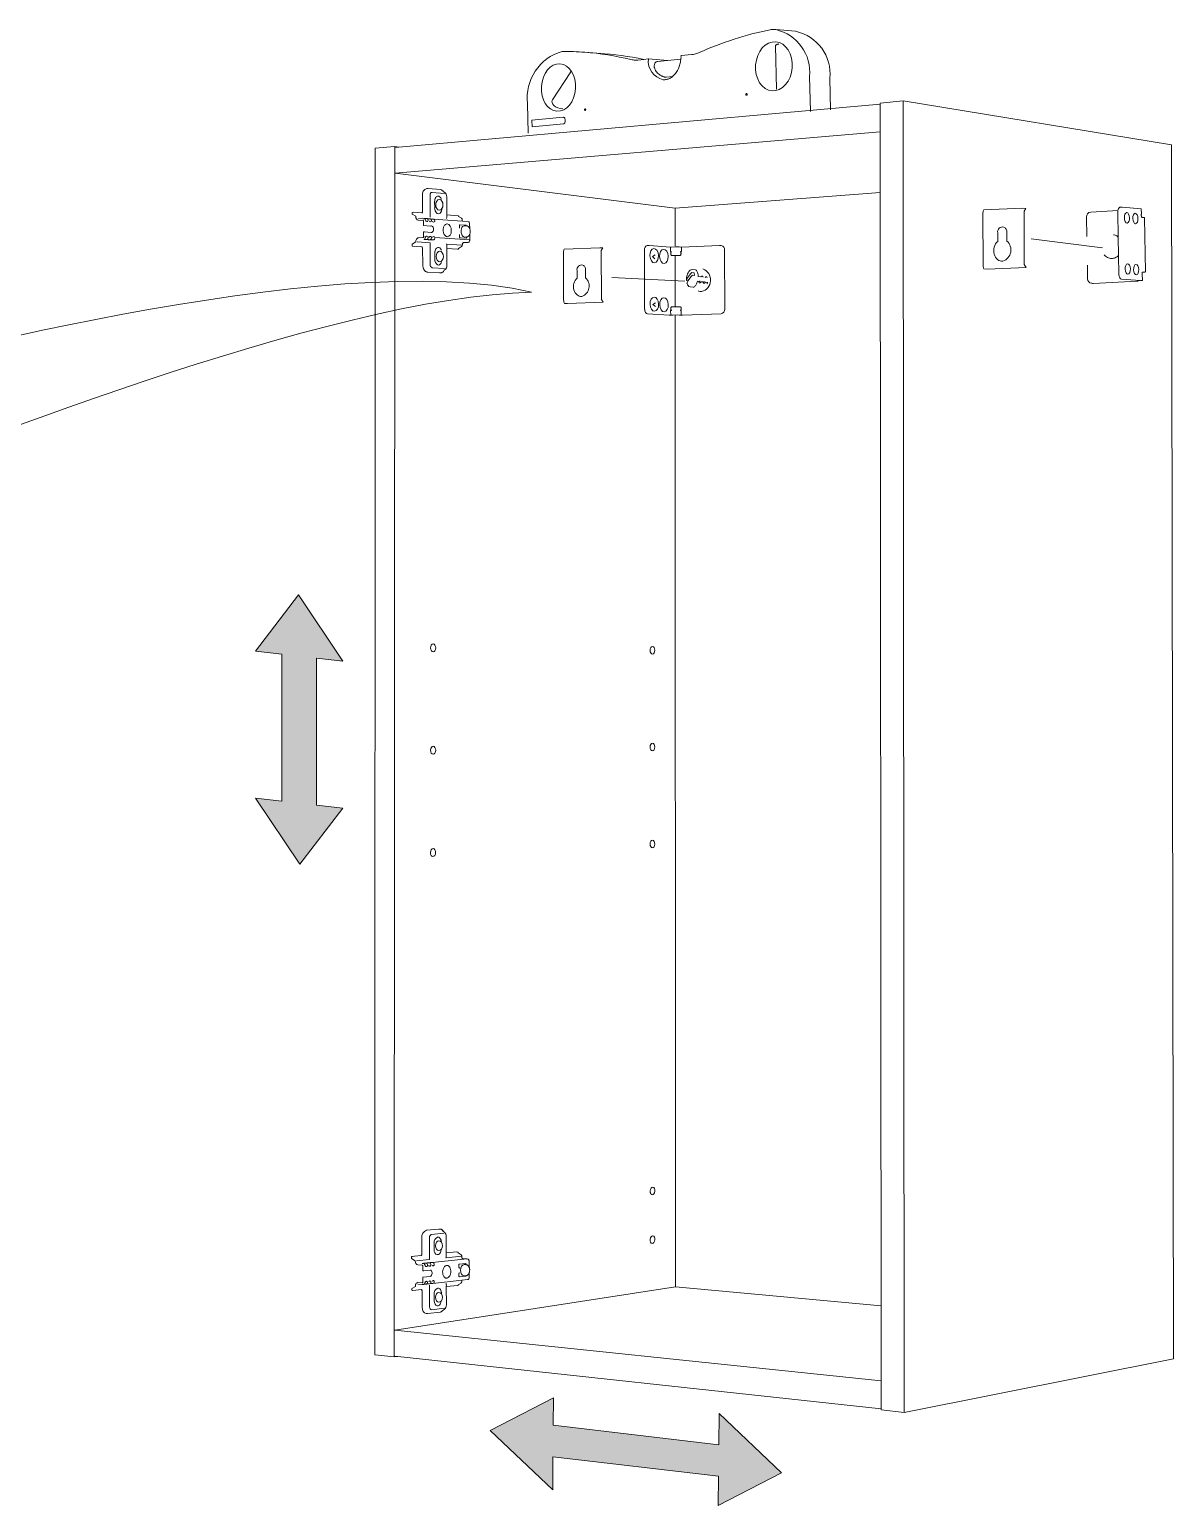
# Model space of a CAD drawing. Header units: metres. Extents: x -8.4 to 7.9, y -3.9 to 2.
# Drawn here: x 4.5448 to 4.8901, y -2.171 to -1.7255 of the extents above; entities that cross this region are included whole.
import ezdxf

# ---------------------------------------------------------------- set-up
doc = ezdxf.new("R2010")
doc.units = ezdxf.units.M
doc.header["$MEASUREMENT"] = 0
doc.layers.add('PDF19_Geometry_Num_Penna__1', color=255, linetype='Continuous', lineweight=18)
doc.layers.add('PDF19_Geometry_Num_Penna__7', color=7, linetype='Continuous', lineweight=18)

msp = doc.modelspace()

# ---------------------------------------------------------------- hatches: boundary and pattern name
at = {"layer": 'PDF19_Geometry_Num_Penna__7', "linetype": 'Continuous', "lineweight": 18}
for points in [[(4.62099, -1.91402), (4.62099, -1.95836), (4.61305, -1.95746), (4.62639, -1.97744), (4.63935, -1.96045), (4.63141, -1.95955), (4.63141, -1.91521), (4.63935, -1.91611), (4.62602, -1.89612), (4.61305, -1.91312)], [(4.77176, -2.16111), (4.75291, -2.14319), (4.75283, -2.15263), (4.70288, -2.14673), (4.70295, -2.13851), (4.68386, -2.14835), (4.70271, -2.16627), (4.70279, -2.15624), (4.75275, -2.16215), (4.75267, -2.17095)]]:
    msp.add_hatch(color=7, dxfattribs=at).paths.add_polyline_path(points)

# ---------------------------------------------------------------- linework, layer by layer
at = {"layer": 'PDF19_Geometry_Num_Penna__1', "color": 255, "linetype": 'Continuous', "lineweight": 18, "flags": 128}
msp.add_lwpolyline([(4.74261, -1.8014), (4.72053, -1.80028)], dxfattribs=at)
at = {"layer": 'PDF19_Geometry_Num_Penna__7', "color": 7, "linetype": 'Continuous', "lineweight": 18, "flags": 128}
for points in [[(4.77002, -1.72552), (4.76969, -1.72549), (4.76936, -1.72549), (4.76903, -1.72549), (4.76869, -1.72551), (4.76836, -1.72554), (4.76835, -1.72554, 0.053624), (4.74688, -1.73246), (4.74653, -1.73261), (4.74618, -1.73273), (4.74582, -1.73284), (4.74547, -1.73292), (4.74511, -1.73299), (4.74475, -1.73303)], [(4.78658, -1.74972), (4.78638, -1.74018, 0.379504), (4.77604, -1.72603), (4.77002, -1.72552, -0.375602), (4.78026, -1.7397), (4.78047, -1.75018)], [(4.72843, -1.73469), (4.72821, -1.73471), (4.72799, -1.73472), (4.72776, -1.73473), (4.72754, -1.73472), (4.72732, -1.73471), (4.72699, -1.73467), (4.72665, -1.73462), (4.72631, -1.73455), (4.72457, -1.73415), (4.72283, -1.73379), (4.72109, -1.73345), (4.71934, -1.73316), (4.7176, -1.7329), (4.71585, -1.73267), (4.71411, -1.73249), (4.71236, -1.73234, 0.022017), (4.7056, -1.73208), (4.70558, -1.73208, 0.370874), (4.69514, -1.74785), (4.69533, -1.75674)], [(4.73733, -1.73481), (4.7414, -1.73441), (4.74138, -1.73456), (4.74133, -1.73493), (4.74127, -1.73529), (4.74119, -1.73565), (4.74112, -1.73599), (4.74101, -1.73633), (4.7409, -1.73666), (4.74077, -1.73699), (4.74064, -1.7373), (4.74049, -1.73761), (4.74033, -1.7379), (4.74017, -1.73818), (4.73999, -1.73845), (4.7398, -1.73871), (4.7396, -1.73895), (4.7394, -1.73918), (4.73918, -1.73939), (4.73896, -1.73959), (4.73875, -1.73978), (4.73852, -1.73994), (4.73827, -1.74009), (4.73804, -1.74022), (4.73779, -1.74034), (4.73754, -1.74043), (4.73729, -1.74051), (4.73705, -1.74057), (4.73679, -1.74061), (4.73655, -1.74064), (4.73632, -1.74064), (4.73609, -1.74063, -0.383723), (4.73159, -1.73438), (4.73733, -1.73481), (4.73446, -1.73511)], [(4.66059, -1.78065), (4.66323, -1.78085), (4.66329, -1.7808), (4.66334, -1.78073), (4.66338, -1.78064), (4.66342, -1.78053), (4.66342, -1.78042), (4.66341, -1.77558, -0.377652), (4.66468, -1.77351), (4.66496, -1.7735), (4.66499, -1.7735), (4.66501, -1.7735), (4.66504, -1.7735), (4.66507, -1.7735), (4.66509, -1.7735), (4.66881, -1.77381, -0.21318), (4.66979, -1.77446), (4.67007, -1.77462, -0.257213), (4.67073, -1.77598), (4.67074, -1.78143), (4.67421, -1.7817), (4.67426, -1.78172), (4.67429, -1.78176), (4.6743, -1.78182), (4.67429, -1.78194), (4.6752, -1.78244), (4.67527, -1.78249), (4.67533, -1.78256), (4.67538, -1.78265), (4.67541, -1.78276), (4.67542, -1.78286), (4.67541, -1.78309), (4.67542, -1.78318), (4.67545, -1.78327), (4.67549, -1.78336), (4.66661, -1.7827, -0.548255), (4.6671, -1.78339, -0.708712), (4.66645, -1.78334)], [(4.86395, -1.78791), (4.86386, -1.78209, -0.405342), (4.86508, -1.78059), (4.87331, -1.78011)], [(4.66396, -1.78657), (4.66397, -1.78657), (4.66602, -1.78672), (4.66615, -1.78672), (4.66617, -1.78672), (4.66618, -1.78672), (4.6662, -1.78672, 0.617863), (4.66614, -1.78478), (4.66586, -1.7848), (4.66368, -1.78463), (4.66367, -1.78318), (4.66367, -1.78315), (4.66366, -1.78312), (4.6621, -1.783)], [(4.66491, -1.78256), (4.66458, -1.78253, -0.536527), (4.66506, -1.78324, -0.736032), (4.66443, -1.78318, 0.227197), (4.6639, -1.78248), (4.66354, -1.78245)], [(4.66591, -1.78263), (4.6656, -1.78261, -0.538122), (4.66609, -1.78331, -0.717739), (4.66544, -1.78326)], [(4.67622, -1.78811), (4.67667, -1.7881, 0.295497), (4.67766, -1.78733), (4.67768, -1.78732), (4.67773, -1.78716), (4.67778, -1.78699), (4.67782, -1.78682), (4.67784, -1.78663), (4.67784, -1.78644), (4.67783, -1.78626), (4.67781, -1.78608), (4.67777, -1.7859), (4.67772, -1.78573), (4.67766, -1.78556), (4.67765, -1.78419), (4.67764, -1.78403), (4.67761, -1.78389), (4.67755, -1.78376), (4.67747, -1.78366), (4.67737, -1.78356), (4.67726, -1.78351), (4.67715, -1.78349), (4.67549, -1.78336)], [(4.6761, -1.78473), (4.67604, -1.78474), (4.6765, -1.78471, -0.305024), (4.67766, -1.78556)], [(4.83701, -1.78946), (4.83701, -1.78685, -0.539259), (4.83889, -1.7851), (4.83909, -1.7852), (4.83926, -1.78535), (4.83941, -1.78552), (4.83955, -1.78572), (4.83967, -1.78595), (4.83975, -1.7862), (4.83979, -1.78647), (4.83981, -1.78673), (4.83982, -1.78935, -0.571851), (4.83859, -1.7954)], [(4.67008, -1.79762), (4.66636, -1.79739, -0.35632), (4.66575, -1.7964), (4.66572, -1.78984), (4.66182, -1.78956)], [(4.6649, -1.78888), (4.66452, -1.78885), (4.66438, -1.78885), (4.66424, -1.78885), (4.66412, -1.78884), (4.66402, -1.78883), (4.66395, -1.78882), (4.6639, -1.78882), (4.66388, -1.78881, 0.214946), (4.66443, -1.78805), (4.66406, -1.78802)], [(4.66452, -1.78885, 0.554438), (4.66508, -1.78809), (4.66545, -1.78812), (4.66551, -1.78805), (4.66556, -1.788), (4.66561, -1.78796), (4.66567, -1.78793), (4.66572, -1.78792), (4.66577, -1.78791), (4.66582, -1.78792), (4.66587, -1.78794), (4.66593, -1.78799), (4.66598, -1.78802), (4.66604, -1.78809), (4.66609, -1.78817), (4.66646, -1.7882, -0.72622), (4.6671, -1.78824), (4.67767, -1.789)], [(4.6671, -1.78824, -0.573733), (4.66655, -1.78899), (4.6664, -1.78899), (4.66626, -1.78899), (4.66615, -1.78899), (4.66605, -1.78898)], [(4.73174, -1.79065), (4.7312, -1.79068, 0.346227), (4.73042, -1.79199), (4.73046, -1.80986)], [(4.73784, -1.81168), (4.73798, -1.81168), (4.73814, -1.81168), (4.73832, -1.81168), (4.73849, -1.81168), (4.73865, -1.81168), (4.73881, -1.81168), (4.73896, -1.81167), (4.74025, -1.81163), (4.74094, -1.81167), (4.74105, -1.81167), (4.74117, -1.81167), (4.74132, -1.81168), (4.74147, -1.81168), (4.74161, -1.81168), (4.74177, -1.81167), (4.7419, -1.81168), (4.75355, -1.81127, 0.375495), (4.75464, -1.80986), (4.7546, -1.79199, 0.390933), (4.7536, -1.79067), (4.75319, -1.79064), (4.75314, -1.79063), (4.75309, -1.79063)], [(4.67077, -1.79158), (4.67079, -1.79674, -0.251553), (4.67025, -1.79795), (4.66999, -1.79815), (4.66999, -1.79816), (4.66988, -1.79832), (4.66977, -1.79847), (4.66966, -1.79859), (4.66954, -1.7987), (4.6694, -1.79878), (4.66926, -1.79885), (4.66911, -1.79889), (4.66896, -1.7989)], [(4.71006, -1.80057), (4.71006, -1.79817, -0.538761), (4.71178, -1.79656), (4.71197, -1.79666), (4.71212, -1.79679), (4.71226, -1.79695), (4.71239, -1.79713), (4.71249, -1.79735), (4.71257, -1.79757), (4.71261, -1.79782), (4.71262, -1.79806), (4.71264, -1.80046, -0.571325), (4.71151, -1.80602)], [(4.74359, -1.80129), (4.74308, -1.80122, -0.047294), (4.74311, -1.80035, -0.080582), (4.74356, -1.79889, -0.116633), (4.74418, -1.79814, -0.198778), (4.74487, -1.79796), (4.74581, -1.79806)], [(4.74613, -1.79824, -0.118864), (4.74649, -1.79908, -0.048239), (4.74659, -1.80007), (4.74742, -1.80017)], [(4.74807, -1.79775, -0.736203), (4.74763, -1.80458), (4.74736, -1.80457), (4.7471, -1.80453), (4.74684, -1.80445), (4.74659, -1.80435)], [(4.8653, -1.80208, -0.381662), (4.86416, -1.80072), (4.86409, -1.79664)], [(4.74357, -1.80276, 0.199451), (4.74419, -1.80311), (4.7451, -1.80323, 0.201375), (4.74546, -1.80314, 0.114142), (4.74604, -1.80244, 0.047675), (4.7464, -1.80147), (4.74681, -1.80152), (4.74695, -1.80154, 0.088897), (4.74702, -1.80153, 0.113149), (4.74724, -1.8014)], [(4.74756, -1.80162), (4.74806, -1.80168), (4.74821, -1.8017, 0.112888), (4.74849, -1.80156)], [(4.66293, -2.09553), (4.66302, -2.09551), (4.6631, -2.09545), (4.66316, -2.09538), (4.6632, -2.09526), (4.66324, -2.09514), (4.66325, -2.09502), (4.66324, -2.09018, -0.359896), (4.66463, -2.08786), (4.66835, -2.08751)], [(4.67058, -2.09475), (4.67057, -2.08968, 0.237235), (4.67005, -2.08849), (4.66979, -2.0883)], [(4.66692, -2.09368), (4.66691, -2.09174, -0.353565), (4.66799, -2.08994)], [(4.66534, -2.09773), (4.6652, -2.09773), (4.66506, -2.09774), (4.66495, -2.09775), (4.66485, -2.09776), (4.66478, -2.09777), (4.66473, -2.09778), (4.66471, -2.09779), (4.66434, -2.09784, -0.567009), (4.6649, -2.0986, -0.705756), (4.66426, -2.09866, 0.204922), (4.66369, -2.09791), (4.66369, -2.09789), (4.66371, -2.09789), (4.66376, -2.09787), (4.66383, -2.09787)], [(4.66527, -2.09857), (4.66532, -2.09863), (4.66538, -2.09869), (4.66543, -2.09872), (4.66549, -2.09875), (4.66554, -2.09876), (4.6656, -2.09877), (4.66564, -2.09875), (4.6657, -2.09873), (4.66575, -2.09869), (4.66581, -2.09864), (4.66586, -2.09857), (4.66591, -2.0985, 0.55977), (4.66534, -2.09773), (4.66572, -2.0977), (4.66572, -2.09768), (4.66574, -2.09767), (4.66579, -2.09766), (4.66587, -2.09765)], [(4.67749, -2.10078), (4.67753, -2.10068), (4.67759, -2.10051), (4.67763, -2.10032), (4.67765, -2.10014), (4.67767, -2.09995), (4.67767, -2.09977), (4.67765, -2.0996), (4.67763, -2.09941), (4.67758, -2.09925), (4.67752, -2.09909), (4.67749, -2.099), (4.67749, -2.09729), (4.67747, -2.09713), (4.67743, -2.09697), (4.67736, -2.09683), (4.67727, -2.09672), (4.67717, -2.09663), (4.67706, -2.09657), (4.67693, -2.09654), (4.66636, -2.09763, -0.557093), (4.66693, -2.09839)], [(4.67749, -2.099, 0.26908), (4.67658, -2.09828), (4.67657, -2.09812), (4.67658, -2.09808), (4.67658, -2.09804), (4.67656, -2.09802), (4.67655, -2.09799), (4.67654, -2.09797), (4.67652, -2.09795)], [(4.66603, -2.09993), (4.66601, -2.09993), (4.666, -2.09993), (4.66598, -2.09993), (4.66588, -2.09995, -0.550674), (4.66569, -2.10186), (4.6635, -2.10209)], [(4.66491, -2.10346, -0.547218), (4.66446, -2.10414), (4.66477, -2.10411)], [(4.6706, -2.10491), (4.67062, -2.11041, -0.262128), (4.66994, -2.11179), (4.66964, -2.11196), (4.66963, -2.11197), (4.66954, -2.11209), (4.66943, -2.11222), (4.66929, -2.11234), (4.66915, -2.11245), (4.66901, -2.11251), (4.66886, -2.11257), (4.66871, -2.1126), (4.665, -2.11302)], [(4.66593, -2.10335, -0.535686), (4.66548, -2.10403), (4.66578, -2.104)], [(4.66694, -2.10324, -0.548069), (4.66649, -2.10393), (4.6753, -2.10297), (4.67528, -2.10307), (4.67527, -2.10317)], [(4.66696, -2.10915), (4.66695, -2.10721, -0.346969), (4.66803, -2.1054)]]:
    msp.add_lwpolyline(points, format="xyb", dxfattribs=at)
for points in [[(4.71843, -1.73281), (4.71236, -1.73234)], [(4.73017, -1.73451), (4.7285, -1.73417), (4.72682, -1.73386), (4.72514, -1.73359), (4.72346, -1.73334), (4.72178, -1.73313), (4.7201, -1.73295), (4.71842, -1.73281)], [(4.76993, -1.73042), (4.76994, -1.73036), (4.76997, -1.73029), (4.77001, -1.73023), (4.77007, -1.73016), (4.77014, -1.73011), (4.77022, -1.73006), (4.77031, -1.73), (4.77041, -1.72997), (4.77054, -1.72994), (4.77068, -1.7299), (4.77084, -1.72987), (4.77101, -1.72985)], [(4.77021, -1.74344), (4.76993, -1.73042)], [(4.73018, -1.73451), (4.72843, -1.73469)], [(4.73156, -1.73438), (4.73018, -1.73451)], [(4.737, -1.73988), (4.73689, -1.73989), (4.73678, -1.73988), (4.73664, -1.73986), (4.73649, -1.73982), (4.73633, -1.73978), (4.73617, -1.73972), (4.73599, -1.73967), (4.73583, -1.7396), (4.73566, -1.73952), (4.7355, -1.73944), (4.73519, -1.73926), (4.7349, -1.73907), (4.73461, -1.73885), (4.73437, -1.73862), (4.73414, -1.73838), (4.73393, -1.73814), (4.73375, -1.73786), (4.7336, -1.7376), (4.73349, -1.73733), (4.7334, -1.73705), (4.73338, -1.73691), (4.73336, -1.73676), (4.73335, -1.73661), (4.73335, -1.73646), (4.73336, -1.73631), (4.73339, -1.73617), (4.73342, -1.73603), (4.73347, -1.73591), (4.73352, -1.73579), (4.73358, -1.73568), (4.73366, -1.73556), (4.73376, -1.73546), (4.73386, -1.73536), (4.73396, -1.73528), (4.73407, -1.73522), (4.7342, -1.73517), (4.73432, -1.73513), (4.73446, -1.73511)], [(4.74143, -1.73347), (4.74144, -1.73383), (4.74142, -1.7342), (4.7414, -1.73441)], [(4.74153, -1.73337), (4.7415, -1.73337), (4.74147, -1.73338), (4.74145, -1.7334), (4.74144, -1.73342), (4.74144, -1.73344), (4.74143, -1.73347)], [(4.74475, -1.73303), (4.74153, -1.73337)], [(4.70262, -1.74667), (4.70817, -1.73821)], [(4.73884, -1.7397), (4.737, -1.73988)], [(4.80156, -1.74797), (4.6552, -1.76105)], [(4.80156, -1.74767), (4.80846, -1.74705)], [(4.80156, -1.74767), (4.80157, -1.75721)], [(4.80846, -1.74705), (4.8088, -2.14284)], [(4.8088, -2.14284), (4.89007, -2.12672), (4.88951, -1.76024), (4.80846, -1.74705)], [(4.69642, -1.75286), (4.70589, -1.75198)], [(4.69651, -1.75483), (4.69648, -1.75482), (4.69642, -1.75286)], [(4.70597, -1.75394), (4.69651, -1.75483)], [(4.70645, -1.75322), (4.70644, -1.75338), (4.7064, -1.75352), (4.70635, -1.75365), (4.70627, -1.75377), (4.70619, -1.75387), (4.70608, -1.75392), (4.70597, -1.75394)], [(4.70599, -1.75198), (4.70608, -1.752), (4.70618, -1.75205), (4.70627, -1.75212), (4.70634, -1.75223), (4.70639, -1.75234), (4.70642, -1.75247), (4.70643, -1.75261)], [(4.70643, -1.75261), (4.70645, -1.75322)], [(4.80157, -1.75635), (4.6552, -1.76882)], [(4.80156, -1.75721), (4.80187, -2.13222)], [(4.64898, -2.12548), (4.64915, -1.76132)], [(4.64916, -1.76132), (4.65504, -1.76078), (4.65629, -1.76095)], [(4.65489, -2.12612), (4.65504, -1.76078)], [(4.6552, -1.76882), (4.73971, -1.77941)], [(4.66568, -1.77556), (4.6657, -1.77544), (4.66571, -1.77531), (4.66573, -1.77519), (4.66577, -1.77509), (4.66582, -1.77498), (4.66587, -1.7749), (4.66592, -1.77482), (4.66598, -1.77477), (4.66605, -1.77471), (4.66613, -1.77469), (4.66621, -1.77466), (4.6663, -1.77466), (4.67001, -1.77497)], [(4.66571, -1.78213), (4.66568, -1.77556)], [(4.66709, -1.7793), (4.66708, -1.77737)], [(4.66909, -1.77666), (4.66902, -1.77648), (4.66892, -1.77632), (4.66882, -1.77617), (4.66871, -1.77604), (4.66858, -1.77594), (4.66845, -1.77585), (4.66831, -1.77579), (4.66816, -1.77576)], [(4.73972, -1.79078), (4.73971, -1.77941), (4.80158, -1.77472)], [(4.66058, -1.78065), (4.6603, -1.78067), (4.6603, -1.78122), (4.66142, -1.78185)], [(4.6634, -1.78087), (4.66323, -1.78085)], [(4.67074, -1.78143), (4.67075, -1.7819)], [(4.83257, -1.78105), (4.83257, -1.7808), (4.8326, -1.78056), (4.83265, -1.78034), (4.83272, -1.78013), (4.83281, -1.77993), (4.84449, -1.77942)], [(4.83257, -1.78105), (4.83261, -1.79659)], [(4.84498, -1.78034), (4.84552, -1.7795), (4.84449, -1.77942)], [(4.84558, -1.79735), (4.84502, -1.79642), (4.84498, -1.78034)], [(4.87329, -1.78048), (4.87329, -1.78029), (4.87331, -1.78011)], [(4.87341, -1.78813), (4.87329, -1.78048)], [(4.87331, -1.78011), (4.87335, -1.77989), (4.8734, -1.77971), (4.87347, -1.77953), (4.87355, -1.77939), (4.87363, -1.77927), (4.87373, -1.77917), (4.87384, -1.77911), (4.87395, -1.7791)], [(4.87395, -1.7791), (4.87459, -1.77906)], [(4.88034, -1.77956), (4.87463, -1.77906), (4.8746, -1.77906), (4.87459, -1.77906)], [(4.88036, -1.77956), (4.88039, -1.78108), (4.88038, -1.78112), (4.88038, -1.78117), (4.88037, -1.78123), (4.88036, -1.78131), (4.88036, -1.78139), (4.88036, -1.78147)], [(4.88061, -1.78222), (4.88055, -1.78219), (4.88049, -1.78214), (4.88044, -1.78206), (4.8804, -1.78196), (4.88037, -1.78184), (4.88036, -1.78172), (4.88036, -1.78147)], [(4.66217, -1.78251), (4.66348, -1.78246)], [(4.66348, -1.78294), (4.66354, -1.78295), (4.6636, -1.78299), (4.66364, -1.78304), (4.66366, -1.78312)], [(4.66451, -1.78253), (4.66441, -1.78253), (4.66431, -1.78253), (4.66423, -1.78253), (4.66417, -1.78253), (4.66411, -1.78252), (4.66406, -1.78252), (4.66402, -1.78251)], [(4.66552, -1.7826), (4.66543, -1.7826), (4.66532, -1.7826), (4.66525, -1.7826), (4.66518, -1.7826), (4.66514, -1.7826), (4.66508, -1.7826), (4.66503, -1.7826), (4.66502, -1.78259)], [(4.66653, -1.78268), (4.66644, -1.78268), (4.66635, -1.78268), (4.66625, -1.78268), (4.66619, -1.78268), (4.66614, -1.78268), (4.6661, -1.78268), (4.66606, -1.78268), (4.66603, -1.78266)], [(4.67089, -1.78417), (4.67071, -1.78418), (4.67055, -1.78422), (4.67039, -1.7843), (4.67032, -1.78435), (4.67023, -1.78441), (4.6701, -1.78456), (4.66998, -1.78474), (4.66988, -1.78494), (4.66979, -1.78515), (4.66974, -1.78536), (4.66969, -1.78557), (4.66967, -1.78579), (4.66966, -1.78602), (4.66967, -1.78624), (4.6697, -1.78645), (4.66974, -1.78666), (4.6698, -1.78689), (4.66988, -1.78711), (4.66999, -1.78732), (4.67011, -1.78751), (4.67023, -1.78766), (4.67032, -1.78775), (4.6704, -1.78781), (4.67048, -1.78787), (4.67056, -1.78791), (4.67073, -1.78799), (4.6709, -1.78801)], [(4.67075, -1.7819), (4.67075, -1.782), (4.67073, -1.78209), (4.67073, -1.78218), (4.67071, -1.78227), (4.67067, -1.78238), (4.67064, -1.7825)], [(4.67459, -1.78468), (4.6746, -1.78458), (4.67463, -1.7845), (4.67468, -1.78446), (4.67473, -1.78445)], [(4.67459, -1.7854), (4.67459, -1.78468)], [(4.67473, -1.78445), (4.67659, -1.78458)], [(4.67665, -1.78472), (4.67662, -1.78464), (4.67659, -1.78458)], [(4.67672, -1.78473), (4.67671, -1.78471), (4.67671, -1.78468), (4.67669, -1.78465), (4.67667, -1.78463)], [(4.88122, -1.78227), (4.88061, -1.78222)], [(4.88134, -1.78229), (4.88133, -1.78229), (4.88128, -1.78228), (4.88122, -1.78226)], [(4.88134, -1.78229), (4.8816, -1.79864), (4.88158, -1.79865), (4.88153, -1.79866), (4.88144, -1.79867), (4.88132, -1.79868)], [(4.66144, -1.78935), (4.66145, -1.78958), (4.66033, -1.79031)], [(4.66313, -1.79106), (4.66033, -1.79086), (4.66033, -1.7903)], [(4.66144, -1.78935), (4.66145, -1.78917), (4.6615, -1.78898), (4.66157, -1.78881), (4.66167, -1.78866), (4.66178, -1.78854), (4.6619, -1.78844), (4.66204, -1.78838), (4.66219, -1.78835), (4.6635, -1.78829)], [(4.6635, -1.78829), (4.66357, -1.78827), (4.66362, -1.78821), (4.66367, -1.78813), (4.66369, -1.78804), (4.66367, -1.78659), (4.66396, -1.78657)], [(4.664, -1.78877), (4.66394, -1.7888), (4.66388, -1.7888)], [(4.6649, -1.78888), (4.66489, -1.78889), (4.66492, -1.78889), (4.66496, -1.7889), (4.66504, -1.78891), (4.66513, -1.78891), (4.66525, -1.78892), (4.66538, -1.78892), (4.66553, -1.78892), (4.66591, -1.78894)], [(4.66605, -1.78898), (4.66598, -1.78898), (4.66593, -1.78897), (4.6659, -1.78895), (4.66591, -1.78894)], [(4.67066, -1.79019), (4.67069, -1.79031), (4.67072, -1.79042), (4.67074, -1.79053), (4.67076, -1.79062), (4.67077, -1.79072), (4.67078, -1.79082)], [(4.67073, -1.79025), (4.67525, -1.79053)], [(4.67544, -1.7903), (4.67544, -1.79052), (4.67543, -1.79063), (4.6754, -1.79074), (4.67536, -1.79083), (4.6753, -1.79091), (4.67522, -1.79097), (4.67433, -1.79155)], [(4.67459, -1.78732), (4.6746, -1.78805), (4.67461, -1.78815), (4.67464, -1.78823), (4.67469, -1.78829), (4.67475, -1.78831), (4.6766, -1.78844)], [(4.67543, -1.7903), (4.67545, -1.79017), (4.67549, -1.79006), (4.67554, -1.78996), (4.67562, -1.78988), (4.67571, -1.78982), (4.67581, -1.7898)], [(4.67581, -1.7898), (4.67712, -1.78974), (4.67724, -1.78972), (4.67736, -1.78966), (4.67746, -1.78957), (4.67754, -1.78946), (4.67762, -1.78931), (4.67766, -1.78916), (4.67767, -1.789), (4.67766, -1.78733)], [(4.67675, -1.78821), (4.67675, -1.78824), (4.67675, -1.78827), (4.67674, -1.7883), (4.67673, -1.78833), (4.67671, -1.78836), (4.6767, -1.78838), (4.67665, -1.78843), (4.6766, -1.78844)], [(4.67669, -1.78809), (4.6767, -1.7882)], [(4.67676, -1.78809), (4.67675, -1.78821)], [(4.73827, -1.79114), (4.7318, -1.79065)], [(4.75309, -1.79064), (4.74154, -1.79114)], [(4.8686, -1.7914), (4.84711, -1.78861)], [(4.87136, -1.79459), (4.87166, -1.79457), (4.87194, -1.79454), (4.87223, -1.79445), (4.87251, -1.79435), (4.87277, -1.79421), (4.87303, -1.79405), (4.87327, -1.79386), (4.8735, -1.79364), (4.87341, -1.78813)], [(4.87194, -1.78743), (4.87221, -1.78749), (4.87247, -1.78756), (4.87272, -1.78767), (4.87296, -1.7878), (4.8732, -1.78795), (4.87341, -1.78813)], [(4.66313, -1.79106), (4.66322, -1.79108), (4.66329, -1.79113), (4.66335, -1.79121), (4.66341, -1.79133), (4.66344, -1.79144), (4.66345, -1.79157)], [(4.66859, -1.79892), (4.66487, -1.79868), (4.66469, -1.79865), (4.66451, -1.79858), (4.66434, -1.79848), (4.66417, -1.79834), (4.66402, -1.79817), (4.66388, -1.79798), (4.66375, -1.79775), (4.66365, -1.79751), (4.66358, -1.79725), (4.66351, -1.79698), (4.66347, -1.79669), (4.66347, -1.79641), (4.66345, -1.79157)], [(4.66712, -1.7948), (4.66712, -1.79286)], [(4.66914, -1.79213), (4.66906, -1.79194), (4.66897, -1.79178), (4.66886, -1.79164), (4.66875, -1.79152), (4.66863, -1.7914), (4.6685, -1.79133), (4.66835, -1.79127), (4.6682, -1.79125)], [(4.67396, -1.79181), (4.67077, -1.79158), (4.67078, -1.79082)], [(4.67396, -1.79181), (4.67423, -1.7918)], [(4.67423, -1.7918), (4.67428, -1.79178), (4.67431, -1.79173), (4.67432, -1.79167), (4.67433, -1.79155)], [(4.70598, -1.79284), (4.70598, -1.79262), (4.70601, -1.7924), (4.70606, -1.7922), (4.70612, -1.792), (4.70621, -1.79182), (4.71692, -1.79135)], [(4.70598, -1.79284), (4.70602, -1.80711)], [(4.71793, -1.80781), (4.71741, -1.80696), (4.71737, -1.7922), (4.71787, -1.79142), (4.71692, -1.79135)], [(4.73361, -1.79346), (4.73281, -1.79402), (4.73353, -1.79466)], [(4.73861, -1.79254), (4.73827, -1.79251), (4.73827, -1.79114)], [(4.7385, -1.79251), (4.73843, -1.79252), (4.73835, -1.79251), (4.73827, -1.79251)], [(4.7385, -1.79115), (4.73843, -1.79115), (4.73834, -1.79115), (4.73828, -1.79114)], [(4.73854, -1.79255), (4.73847, -1.7926), (4.73842, -1.79267), (4.73838, -1.79276), (4.73835, -1.79286), (4.73835, -1.79298), (4.73834, -1.7932)], [(4.73834, -1.7932), (4.73835, -1.79332), (4.73838, -1.79343), (4.73843, -1.79353), (4.73849, -1.7936), (4.73855, -1.79365), (4.73862, -1.79368)], [(4.74088, -1.7911), (4.74076, -1.7911), (4.74062, -1.79109), (4.74046, -1.79109), (4.74028, -1.79108), (4.74011, -1.79108), (4.73992, -1.79109), (4.73976, -1.79109), (4.7396, -1.7911), (4.73849, -1.79115)], [(4.73963, -1.79373), (4.73956, -1.79373), (4.73946, -1.79373), (4.73938, -1.79373), (4.73931, -1.79372), (4.73862, -1.79368)], [(4.74144, -1.79297), (4.74144, -1.7932), (4.74143, -1.79332), (4.74139, -1.79343), (4.74134, -1.79352), (4.74127, -1.7936), (4.74118, -1.79365), (4.74108, -1.79367), (4.73963, -1.79373)], [(4.73963, -1.79373), (4.73966, -1.80921)], [(4.74088, -1.7911), (4.74135, -1.79114), (4.74139, -1.79114), (4.74145, -1.79114), (4.74149, -1.79114), (4.74154, -1.79114)], [(4.74144, -1.79297), (4.74143, -1.79286), (4.7414, -1.79275), (4.74135, -1.79267), (4.74128, -1.7926), (4.7412, -1.79255)], [(4.74135, -1.79251), (4.74139, -1.79251), (4.74145, -1.79251), (4.74151, -1.79251), (4.74156, -1.79251), (4.74154, -1.79114)], [(4.87136, -1.79459), (4.87105, -1.79457), (4.87073, -1.79452), (4.87043, -1.79442), (4.87014, -1.79429), (4.86986, -1.79413), (4.8696, -1.79393), (4.86935, -1.79371), (4.86913, -1.79346)], [(4.8736, -1.79937), (4.8735, -1.79364)], [(4.66868, -1.79892), (4.66863, -1.79892), (4.66859, -1.79892), (4.66886, -1.7989)], [(4.66868, -1.79892), (4.66896, -1.7989), (4.66891, -1.7989), (4.66886, -1.7989)], [(4.74487, -1.79966), (4.74551, -1.79974), (4.74536, -1.79889), (4.74472, -1.79881)], [(4.83261, -1.79659), (4.83262, -1.79683), (4.83265, -1.79707), (4.8327, -1.79731), (4.83278, -1.79753), (4.83286, -1.79773)], [(4.83286, -1.79773), (4.8339, -1.7978)], [(4.8339, -1.7978), (4.84559, -1.79735)], [(4.87802, -1.79793), (4.87802, -1.79792), (4.87802, -1.7978)], [(4.8807, -1.79871), (4.88066, -1.79881), (4.88064, -1.79892), (4.88063, -1.79904), (4.88064, -1.79929)], [(4.88064, -1.79929), (4.88067, -1.80121)], [(4.88132, -1.79868), (4.88132, -1.79869), (4.8807, -1.79871)], [(4.74261, -1.8014), (4.72053, -1.80028)], [(4.74882, -1.80178), (4.74933, -1.80185)], [(4.74932, -1.80185), (4.74947, -1.80187)], [(4.86566, -1.80211), (4.8653, -1.80208), (4.86536, -1.80209), (4.86542, -1.80208)], [(4.86566, -1.80211), (4.86572, -1.80211), (4.86579, -1.80211), (4.86542, -1.80208)], [(4.87907, -1.80144), (4.86579, -1.80211)], [(4.87999, -1.80124), (4.87435, -1.80087)], [(4.87943, -1.8014), (4.87941, -1.80141), (4.87937, -1.80142), (4.8793, -1.80142), (4.87919, -1.80143), (4.87907, -1.80144)], [(4.8807, -1.80122), (4.88069, -1.80122), (4.88064, -1.80124), (4.88058, -1.80124), (4.88048, -1.80126), (4.88036, -1.80127), (4.88023, -1.80128), (4.87943, -1.80131)], [(4.87986, -1.80124), (4.87993, -1.80124), (4.87997, -1.80124), (4.87999, -1.80124)], [(4.70602, -1.80711), (4.70603, -1.80733), (4.70606, -1.80755), (4.7061, -1.80777), (4.70617, -1.80797), (4.70625, -1.80816)], [(4.70625, -1.80816), (4.70721, -1.80821)], [(4.70721, -1.80821), (4.71793, -1.80781)], [(4.73377, -1.80793), (4.73297, -1.80849), (4.73369, -1.80913)], [(4.73131, -1.81128), (4.73784, -1.81167)], [(4.73831, -1.81028), (4.73832, -1.81165)], [(4.73854, -1.81028), (4.73847, -1.81029), (4.73839, -1.81028), (4.73831, -1.81028)], [(4.73852, -1.80921), (4.73846, -1.80928), (4.73843, -1.80937), (4.73839, -1.80948), (4.73838, -1.8096)], [(4.73858, -1.81028), (4.73852, -1.81022), (4.73846, -1.81015), (4.73842, -1.81005), (4.73839, -1.80994), (4.73838, -1.80983), (4.73838, -1.8096)], [(4.73852, -1.80921), (4.73859, -1.80917), (4.73866, -1.80916), (4.73935, -1.8092)], [(4.74111, -1.80916), (4.73966, -1.80921), (4.73959, -1.80921), (4.7395, -1.80922), (4.73941, -1.80921), (4.73935, -1.8092)], [(4.73972, -1.81179), (4.73981, -2.10497)], [(4.74126, -1.80919), (4.74119, -1.80916), (4.74111, -1.80916)], [(4.74124, -1.81027), (4.74132, -1.81022), (4.74138, -1.81014), (4.74143, -1.81005), (4.74147, -1.80994), (4.74147, -1.80983)], [(4.74124, -1.81027), (4.74147, -1.81028), (4.74149, -1.81165)], [(4.74126, -1.80919), (4.74133, -1.80924), (4.74139, -1.80931), (4.74144, -1.80939), (4.74147, -1.8095), (4.74148, -1.8096), (4.74147, -1.80983)], [(4.66552, -2.09019), (4.66552, -2.09005), (4.66555, -2.08992), (4.66557, -2.0898), (4.6656, -2.08969), (4.66564, -2.08958), (4.66569, -2.08949), (4.66575, -2.08941), (4.66582, -2.08934), (4.66589, -2.08927), (4.66596, -2.08923), (4.66605, -2.08919), (4.66612, -2.08917), (4.66984, -2.08881)], [(4.66863, -2.08753), (4.66835, -2.08751)], [(4.66848, -2.08751), (4.66842, -2.08751), (4.66835, -2.08751)], [(4.66877, -2.08752), (4.66848, -2.08751)], [(4.66877, -2.08752), (4.66889, -2.08753), (4.66901, -2.08756), (4.66913, -2.08761), (4.66924, -2.08767), (4.66934, -2.08774), (4.66944, -2.08782), (4.66954, -2.08793), (4.66961, -2.08804), (4.6697, -2.08815), (4.66978, -2.08829), (4.66979, -2.0883), (4.66931, -2.08794)], [(4.66553, -2.09674), (4.66552, -2.09019)], [(4.66293, -2.09553), (4.66013, -2.09582), (4.66041, -2.09584)], [(4.66013, -2.09582), (4.66014, -2.09637), (4.66125, -2.09712)], [(4.66162, -2.09713), (4.66553, -2.09674)], [(4.66331, -2.09795), (4.66369, -2.09791)], [(4.66385, -2.09796), (4.66377, -2.09792), (4.66369, -2.09791)], [(4.66383, -2.09787), (4.66394, -2.09786), (4.66406, -2.09785), (4.66419, -2.09784), (4.66434, -2.09784)], [(4.66587, -2.09765), (4.66596, -2.09764), (4.66608, -2.09764), (4.66621, -2.09764), (4.66636, -2.09763)], [(4.67058, -2.09559), (4.67058, -2.09569), (4.67056, -2.09579), (4.67055, -2.09589), (4.67053, -2.09599), (4.67051, -2.0961), (4.67047, -2.09623)], [(4.67047, -2.09623), (4.67525, -2.09574)], [(4.67376, -2.09444), (4.67058, -2.09475), (4.67058, -2.09559)], [(4.67376, -2.09444), (4.67404, -2.09445)], [(4.67404, -2.09445), (4.67408, -2.09447), (4.67411, -2.09451), (4.67413, -2.09457)], [(4.67413, -2.09457), (4.67413, -2.09469), (4.67504, -2.09529)], [(4.67442, -2.09833), (4.67443, -2.09824), (4.67446, -2.09816), (4.67451, -2.0981), (4.67458, -2.09808)], [(4.67458, -2.09808), (4.67641, -2.09788)], [(4.67525, -2.09574), (4.67524, -2.09562), (4.67521, -2.09552), (4.67516, -2.09543), (4.6751, -2.09535), (4.67504, -2.09529)], [(4.67525, -2.09574), (4.67525, -2.09596), (4.67527, -2.09608), (4.6753, -2.0962), (4.67536, -2.09631), (4.67543, -2.09639), (4.67553, -2.09644), (4.67562, -2.09646), (4.67693, -2.09654)], [(4.67642, -2.09788), (4.67647, -2.0979), (4.67652, -2.09795)], [(4.662, -2.09836), (4.66331, -2.09844)], [(4.66331, -2.09844), (4.66339, -2.09846), (4.66345, -2.09851), (4.66349, -2.09859), (4.66349, -2.09868)], [(4.66351, -2.10014), (4.66349, -2.09868)], [(4.66352, -2.10353), (4.6635, -2.10209)], [(4.6638, -2.10015), (4.66379, -2.10015), (4.66351, -2.10014)], [(4.66588, -2.09994), (4.6638, -2.10015)], [(4.67072, -2.0985), (4.67055, -2.09853), (4.67038, -2.0986), (4.67023, -2.09871), (4.67014, -2.09877), (4.67007, -2.09885), (4.66993, -2.09902), (4.66981, -2.09922), (4.66971, -2.09944), (4.66962, -2.09968), (4.66956, -2.09989), (4.66953, -2.10011), (4.6695, -2.10033), (4.66949, -2.10056), (4.66951, -2.10078), (4.66953, -2.101), (4.66957, -2.10119), (4.66963, -2.1014), (4.66972, -2.10161), (4.66982, -2.1018), (4.66994, -2.10196), (4.67007, -2.10211), (4.67014, -2.10217), (4.67023, -2.10222), (4.6703, -2.10226), (4.6704, -2.1023), (4.67056, -2.10233), (4.67073, -2.10233)], [(4.67073, -2.10233), (4.67089, -2.10229), (4.67106, -2.10222), (4.67122, -2.10211), (4.6713, -2.10205), (4.67137, -2.10197), (4.67151, -2.1018), (4.67163, -2.1016), (4.67174, -2.10139), (4.67182, -2.10115), (4.67188, -2.10094), (4.67192, -2.10071), (4.67194, -2.10049), (4.67195, -2.10027), (4.67194, -2.10006), (4.67191, -2.09984), (4.67188, -2.09963), (4.67181, -2.09943), (4.67173, -2.09922), (4.67162, -2.09903), (4.6715, -2.09886), (4.67137, -2.09872), (4.67129, -2.09866), (4.67121, -2.0986), (4.67113, -2.09856), (4.67105, -2.09853), (4.67089, -2.0985), (4.67072, -2.0985)], [(4.67442, -2.09906), (4.67442, -2.09833)], [(4.67442, -2.09906), (4.67444, -2.09915), (4.67447, -2.09922), (4.67452, -2.09928), (4.67458, -2.09928), (4.67502, -2.09924)], [(4.67443, -2.10098), (4.67444, -2.10089), (4.67447, -2.10081), (4.67453, -2.10075), (4.67458, -2.10072)], [(4.67443, -2.10098), (4.67443, -2.1017), (4.67444, -2.1018), (4.67448, -2.10188), (4.67453, -2.10192), (4.67458, -2.10193), (4.67643, -2.10173)], [(4.67586, -2.10162), (4.67632, -2.10166)], [(4.67596, -2.09825), (4.67603, -2.09824), (4.67607, -2.09824)], [(4.67607, -2.09824), (4.67653, -2.09827)], [(4.67632, -2.10166), (4.67644, -2.10166), (4.67656, -2.10163), (4.67668, -2.10161), (4.67679, -2.10156), (4.67691, -2.1015), (4.67701, -2.10143), (4.67711, -2.10134), (4.67722, -2.10124), (4.67731, -2.10113), (4.67739, -2.10099), (4.67747, -2.10084), (4.67749, -2.10078)], [(4.67642, -2.09828), (4.67648, -2.09827), (4.67653, -2.09827)], [(4.67655, -2.10164), (4.67654, -2.10165), (4.67653, -2.10167), (4.67651, -2.1017), (4.67647, -2.10173), (4.67643, -2.10174)], [(4.67649, -2.10165), (4.67646, -2.1017), (4.67643, -2.10174)], [(4.67702, -2.10279), (4.67713, -2.10276), (4.67723, -2.1027), (4.67733, -2.10262), (4.6774, -2.10251), (4.67745, -2.10239), (4.67749, -2.10225), (4.67749, -2.10211), (4.67749, -2.10078)], [(4.73981, -2.10497), (4.65504, -2.11803)], [(4.66016, -2.10545), (4.66015, -2.106), (4.66043, -2.10602)], [(4.66128, -2.10462), (4.66127, -2.10484), (4.66016, -2.10545)], [(4.66045, -2.10603), (4.6631, -2.10573)], [(4.66128, -2.10462), (4.66128, -2.10445), (4.66132, -2.10428), (4.66138, -2.10413), (4.66146, -2.10399), (4.66155, -2.10388), (4.66167, -2.10378), (4.66179, -2.10372), (4.66192, -2.10369)], [(4.66352, -2.10354), (4.66202, -2.1037)], [(4.66202, -2.10418), (4.66334, -2.10427)], [(4.6631, -2.10573), (4.66318, -2.10581), (4.66324, -2.1059), (4.66326, -2.10602), (4.66328, -2.10615)], [(4.66329, -2.11099), (4.66328, -2.10615)], [(4.66338, -2.10377), (4.66333, -2.10378), (4.6634, -2.10376), (4.66346, -2.10371), (4.6635, -2.10364), (4.66352, -2.10355)], [(4.6634, -2.10426), (4.66375, -2.10422)], [(4.66427, -2.10353), (4.66423, -2.10361), (4.6642, -2.10369), (4.66417, -2.10378), (4.66413, -2.10386), (4.66409, -2.10393), (4.66405, -2.104), (4.66399, -2.10406), (4.66394, -2.10412), (4.66389, -2.10415), (4.66384, -2.10419), (4.66379, -2.10421), (4.66375, -2.10422)], [(4.66398, -2.10411), (4.66394, -2.10415), (4.66389, -2.10417)], [(4.66389, -2.10417), (4.66393, -2.10417), (4.66398, -2.10416), (4.66405, -2.10417), (4.66412, -2.10416), (4.66421, -2.10416), (4.66432, -2.10415), (4.66436, -2.10415)], [(4.66491, -2.10407), (4.66494, -2.10406), (4.665, -2.10406), (4.66506, -2.10405), (4.66514, -2.10405), (4.66523, -2.10404), (4.66532, -2.10404), (4.66537, -2.10405)], [(4.66557, -2.111), (4.66556, -2.10444)], [(4.66592, -2.10395), (4.66595, -2.10395), (4.66601, -2.10394), (4.66608, -2.10394), (4.66615, -2.10394), (4.66624, -2.10394), (4.66634, -2.10394), (4.66638, -2.10394)], [(4.66638, -2.10394), (4.6664, -2.10392), (4.66642, -2.10392), (4.66645, -2.10393), (4.66647, -2.10393), (4.66649, -2.10393)], [(4.67049, -2.10391), (4.67052, -2.10403), (4.67055, -2.10413), (4.67057, -2.10422), (4.67059, -2.10431), (4.6706, -2.1044), (4.67061, -2.10449)], [(4.67407, -2.10454), (4.6706, -2.10491), (4.67061, -2.10449)], [(4.67407, -2.10454), (4.67411, -2.10452), (4.67414, -2.10448), (4.67416, -2.10442), (4.67416, -2.10431)], [(4.67527, -2.10317), (4.67527, -2.10339), (4.67526, -2.10351), (4.67523, -2.1036), (4.67519, -2.10369), (4.67513, -2.10376), (4.67506, -2.10381), (4.67416, -2.10431)], [(4.6753, -2.10297), (4.67702, -2.10279)], [(4.80185, -2.11073), (4.73981, -2.10497)], [(4.66619, -2.11188), (4.66991, -2.11145)], [(4.665, -2.11302), (4.66495, -2.11303), (4.66492, -2.11303), (4.66489, -2.11303), (4.66485, -2.11303), (4.66482, -2.11303), (4.66454, -2.11301)], [(4.65504, -2.11803), (4.80187, -2.13333)], [(4.65489, -2.12612), (4.64898, -2.12548)], [(4.65595, -2.12595), (4.65488, -2.12612)], [(4.65504, -2.12585), (4.80188, -2.14177)], [(4.80187, -2.13223), (4.80188, -2.14208)], [(4.80188, -2.14208), (4.8088, -2.14284)]]:
    msp.add_lwpolyline(points, dxfattribs=at)
for points in [[(4.73159, -1.73438), (4.73157, -1.73438)], [(4.76141, -1.74503), (4.7614, -1.74494), (4.76135, -1.74487), (4.76129, -1.74482), (4.76122, -1.7448), (4.76115, -1.74483), (4.76109, -1.74489), (4.76105, -1.74498), (4.76103, -1.74507), (4.76105, -1.74517), (4.76109, -1.74525), (4.76115, -1.7453), (4.76123, -1.74531), (4.7613, -1.74528), (4.76136, -1.74522), (4.7614, -1.74513)], [(4.77022, -1.74346), (4.77021, -1.74345)], [(4.71267, -1.74963), (4.71266, -1.74954), (4.71262, -1.74946), (4.71256, -1.74942), (4.71249, -1.7494), (4.71242, -1.74943), (4.71236, -1.74949), (4.71233, -1.74957), (4.71231, -1.74967), (4.71233, -1.74976), (4.71237, -1.74984), (4.71243, -1.74989), (4.7125, -1.7499), (4.71257, -1.74987), (4.71263, -1.74981), (4.71266, -1.74973)], [(4.88034, -1.77956), (4.88035, -1.77956)], [(4.66217, -1.783), (4.66213, -1.783)], [(4.66402, -1.78251), (4.66408, -1.78253), (4.66413, -1.78259)], [(4.66459, -1.78253), (4.66457, -1.78253), (4.66455, -1.78253), (4.66452, -1.78253)], [(4.6656, -1.78261), (4.66558, -1.78261), (4.66555, -1.78261), (4.66554, -1.78261)], [(4.66661, -1.7827), (4.66659, -1.78268), (4.66656, -1.78268), (4.66655, -1.78268)], [(4.67664, -1.78472), (4.67663, -1.78469), (4.67661, -1.78465), (4.6766, -1.78464), (4.67658, -1.78465), (4.67658, -1.78467)], [(4.67659, -1.78458), (4.67662, -1.78459)], [(4.6767, -1.7882), (4.67674, -1.7882)], [(4.7318, -1.79065), (4.73177, -1.79065)], [(4.67078, -1.79083), (4.67078, -1.79082), (4.67078, -1.79081), (4.6708, -1.79079)], [(4.73858, -1.79254), (4.73861, -1.79254), (4.73857, -1.79254)], [(4.88155, -1.79863), (4.88158, -1.79863)], [(4.87933, -1.80138), (4.87938, -1.80139), (4.87943, -1.80139)], [(4.62099, -1.91402), (4.61305, -1.91312), (4.62602, -1.89612), (4.63935, -1.91611), (4.63141, -1.91521), (4.63141, -1.95955), (4.63935, -1.96045), (4.62639, -1.97744), (4.61305, -1.95746), (4.62099, -1.95836)], [(4.67061, -2.09562), (4.67059, -2.0956), (4.67058, -2.09559)], [(4.67643, -2.10166), (4.67643, -2.10168), (4.67645, -2.10168), (4.67646, -2.10167)], [(4.66436, -2.10415), (4.66438, -2.10415), (4.6644, -2.10415), (4.66442, -2.10415), (4.66444, -2.10415)], [(4.66537, -2.10405), (4.66539, -2.10405), (4.66541, -2.10405), (4.66543, -2.10405), (4.66546, -2.10403)], [(4.77176, -2.16111), (4.75291, -2.14319), (4.75283, -2.15263), (4.70288, -2.14673), (4.70295, -2.13851), (4.68386, -2.14835), (4.70271, -2.16627), (4.70279, -2.15624), (4.75275, -2.16215), (4.75267, -2.17095)]]:
    msp.add_lwpolyline(points, close=True, dxfattribs=at)
at = {"layer": 'PDF19_Geometry_Num_Penna__7', "color": 7, "linetype": 'Continuous', "lineweight": 18}
for centre, radius, start, end in [((4.66475, -1.78819), 0.000346, 16.8605, 156.576), ((4.66559, -1.78837), 0.000546, 264.4558, 22.1331)]:
    msp.add_arc(centre, radius, start, end, dxfattribs=at)
for centre, major_axis, ratio in [((4.76947, -1.73659), (0.00056, 0.0074), 0.74565), ((4.70445, -1.74299), (0.00046, 0.00715), 0.72019), ((4.87602, -1.78232), (-0.00007, 0.00157), 0.500249), ((4.87857, -1.78253), (-0.00007, 0.00157), 0.497331), ((4.73335, -1.79375), (-0.00009, 0.00215), 0.605), ((4.73626, -1.79397), (-0.00009, 0.00214), 0.604846), ((4.87627, -1.79778), (-0.00007, 0.00157), 0.500873), ((4.87881, -1.79796), (-0.00006, 0.00157), 0.497102), ((4.73338, -1.80838), (-0.00008, 0.00214), 0.606977), ((4.7363, -1.80856), (-0.00008, 0.00213), 0.605757), ((4.66663, -1.91214), (-0.00001, 0.00121), 0.642506), ((4.73281, -1.91284), (0, 0.00114), 0.617998), ((4.66662, -1.94301), (0.00002, 0.0012), 0.648321), ((4.73281, -1.94207), (0.00001, 0.00115), 0.610126), ((4.6666, -1.9739), (0.00002, 0.00121), 0.644927), ((4.73281, -1.97131), (0.00002, 0.00114), 0.613222), ((4.73284, -2.07606), (0.0001, 0.00115), 0.600441), ((4.73284, -2.09071), (0.0001, 0.00115), 0.606536)]:
    msp.add_ellipse(centre, major_axis=major_axis, ratio=ratio, dxfattribs=at)
for centre, major_axis, ratio, start_param, end_param in [((4.70668, -1.74731), (-0.0042, 0.0001), 0.531939, 6.036802, 7.640451), ((4.66812, -1.77737), (-0.00002, 0.00161), 0.646914, 6.227243, 7.847709), ((4.6626, -1.78146), (0.00072, 0.00148), 0.641929, 2.126538, 3.354677), ((4.66817, -1.77939), (-0.00009, 0.0017), 0.63758, 1.484808, 4.629625), ((4.67089, -1.78609), (-0.0001, 0.00192), 0.637006, 3.066059, 6.203129), ((4.67612, -1.78642), (-0.0001, 0.00169), 0.630085, 6.263339, 9.421421), ((4.83836, -1.79218), (0.00006, 0.00324), 0.771694, 0.590814, 3.260721), ((4.66805, -1.79268), (0.00014, 0.00143), 0.643992, 6.272658, 8.040935), ((4.66822, -1.79482), (-0.00006, 0.00174), 0.630732, 1.533894, 4.065684), ((4.87414, -1.79981), (-0.00024, 0.00106), 0.457977, 1.050586, 3.088102), ((4.71128, -1.80307), (0.00003, 0.00297), 0.769071, 0.575931, 3.255901), ((4.73262, -1.80775), (0.0015, 0.00348), 0.443569, 2.398928, 3.260721), ((4.66799, -2.09363), (0.0001, 0.00163), 0.656843, 1.641752, 4.514882), ((4.66813, -2.09141), (-0.00011, 0.00148), 0.640637, 4.586664, 6.316971), ((4.66261, -2.09663), (0.00087, 0.00164), 0.643437, 2.18551, 3.368242), ((4.66643, -2.09044), (-0.00016, 0.00822), 0.165721, 2.919252, 3.395065), ((4.67594, -2.09994), (0.0001, 0.00169), 0.617296, 0.072991, 3.156205), ((4.66459, -2.10435), (0.00004, 0.00109), 0.479758, 5.683705, 7.018891), ((4.6656, -2.10599), (0.00003, 0.00283), 0.290013, 5.909054, 6.720166), ((4.6666, -2.10409), (0.00006, 0.00104), 0.493535, 5.699388, 7.031014), ((4.66813, -2.10696), (-0.00001, 0.00157), 0.632633, 4.700735, 6.369908), ((4.66499, -2.11048), (0.00055, 0.00251), 0.639981, 1.909946, 3.202598), ((4.66609, -2.11109), (-0.000098, 0.000797), 0.633378, 1.383419, 3.150239), ((4.66803, -2.10906), (0.0001, 0.00166), 0.643525, 1.664868, 4.361544)]:
    msp.add_ellipse(centre, major_axis=major_axis, ratio=ratio, start_param=start_param, end_param=end_param, dxfattribs=at)
for points in [[(4.66849, -1.7768), (4.66789, -1.7768), (4.66739, -1.77752), (4.66739, -1.77841)], [(4.66959, -1.77841), (4.66959, -1.77752), (4.6691, -1.7768), (4.66849, -1.7768)], [(4.66739, -1.77841), (4.66739, -1.77929), (4.66789, -1.78001), (4.66849, -1.78001)], [(4.66849, -1.78001), (4.6691, -1.78001), (4.66959, -1.77929), (4.66959, -1.77841)], [(4.69633, -1.8048), (4.63627, -1.79024), (4.50031, -1.82739), (4.47806, -1.83369)], [(4.66863, -1.79239), (4.66802, -1.79239), (4.66753, -1.79311), (4.66753, -1.794)], [(4.66753, -1.794), (4.66753, -1.79489), (4.66802, -1.7956), (4.66863, -1.7956)], [(4.66972, -1.794), (4.66972, -1.79311), (4.66923, -1.79239), (4.66863, -1.79239)], [(4.66863, -1.7956), (4.66923, -1.7956), (4.66972, -1.79489), (4.66972, -1.794)], [(4.74472, -1.79881), (4.74453, -1.79896), (4.7434, -1.80015), (4.74308, -1.80122)], [(4.74323, -1.80219), (4.74362, -1.80083), (4.7445, -1.80008), (4.74487, -1.79966)], [(4.74581, -1.79806), (4.74593, -1.79807), (4.746, -1.79824), (4.74613, -1.79824)], [(4.74325, -1.80219), (4.74334, -1.80252), (4.74346, -1.80261), (4.74357, -1.80276)], [(4.74681, -1.80152), (4.7468, -1.80172), (4.74684, -1.80188), (4.74695, -1.80193)], [(4.74695, -1.80193), (4.74711, -1.80201), (4.74734, -1.80188), (4.74756, -1.80162)], [(4.74796, -1.79993), (4.74782, -1.79986), (4.74762, -1.79997), (4.74742, -1.80017)], [(4.74811, -1.80026), (4.7481, -1.8001), (4.74785, -1.79993), (4.74796, -1.79993)], [(4.74806, -1.80168), (4.74805, -1.80189), (4.7481, -1.80204), (4.74821, -1.80209)], [(4.74821, -1.8017), (4.74823, -1.8017), (4.74825, -1.8017), (4.74827, -1.8017)], [(4.74821, -1.80209), (4.74836, -1.80217), (4.7486, -1.80204), (4.74882, -1.80178)], [(4.74921, -1.8001), (4.74908, -1.80003), (4.74888, -1.80013), (4.74868, -1.80034)], [(4.74936, -1.80043), (4.74936, -1.80026), (4.74911, -1.8001), (4.74921, -1.8001)], [(4.74933, -1.80185), (4.74931, -1.80205), (4.74936, -1.8022), (4.74947, -1.80226)], [(4.74947, -1.80187), (4.74949, -1.80187), (4.74951, -1.80186), (4.74953, -1.80186)], [(4.48723, -1.8661), (4.51419, -1.85494), (4.63647, -1.80568), (4.69633, -1.8048)], [(4.66838, -2.09108), (4.66781, -2.09108), (4.66735, -2.09174), (4.66735, -2.09256)], [(4.66735, -2.09256), (4.66735, -2.09337), (4.66781, -2.09403), (4.66838, -2.09403)], [(4.66942, -2.09256), (4.66942, -2.09174), (4.66895, -2.09108), (4.66838, -2.09108)], [(4.66838, -2.09403), (4.66895, -2.09403), (4.66942, -2.09337), (4.66942, -2.09256)], [(4.66837, -2.10663), (4.6678, -2.10663), (4.66734, -2.10729), (4.66734, -2.1081)], [(4.66941, -2.1081), (4.66941, -2.10729), (4.66894, -2.10663), (4.66837, -2.10663)], [(4.66734, -2.1081), (4.66734, -2.10892), (4.6678, -2.10958), (4.66837, -2.10958)], [(4.66837, -2.10958), (4.66894, -2.10958), (4.66941, -2.10892), (4.66941, -2.1081)]]:
    msp.add_open_spline(points, degree=3, dxfattribs=at)

doc.saveas('drawing.dxf')
